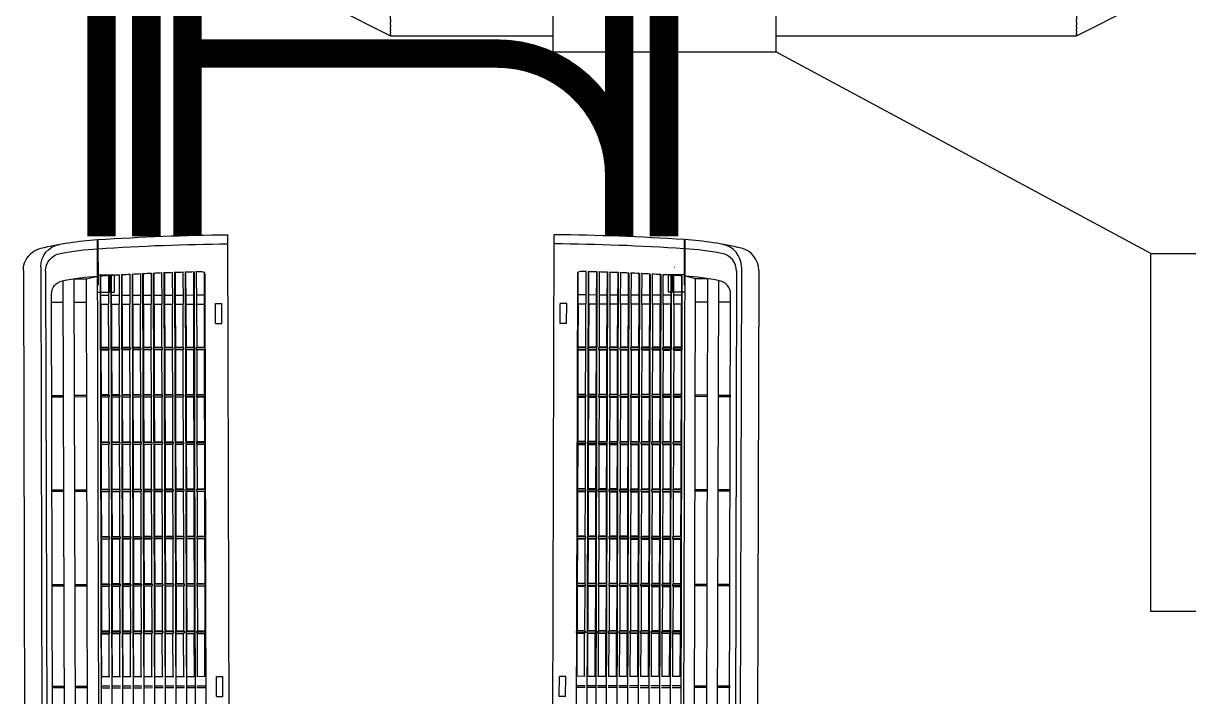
# Model space of a CAD drawing. Header units: metres. Extents: x -101133.8 to -101066.7, y -24899.3 to -24824.7.
# Drawn here: x -101129.397 to -101128.681, y -24834.327 to -24833.913 of the extents above; entities that cross this region are included whole.
import ezdxf

# ---------------------------------------------------------------- set-up
doc = ezdxf.new("R2010")
doc.units = ezdxf.units.M
doc.header["$LTSCALE"] = 0.2
doc.linetypes.add('AXES', pattern=[50.8, 31.75, -6.35, 6.35, -6.35])
for name, color, linetype in [('CMT-CONDENSATS', 6, 'AXES'), ('CMT-CVC-CCF', 6, 'Continuous'), ('CMT-CVC-MATERIEL', 30, 'Continuous'), ('CMT-SPLIT', 3, 'Continuous')]:
    doc.layers.add(name, color=color, linetype=linetype)

# ---------------------------------------------------------------- blocks, each defined once
blk = doc.blocks.new('A$C670270E0')
at = {"linetype": 'Continuous'}
for p, q in [((38.7, 225.2), (1081.3, 225.2)), ((34.7, 206.1), (1085.3, 206.1)), ((39.7, 200.8), (1080.3, 200.8)), ((1054.8, 194.3), (64.9, 194.3)), ((73.7, 194.3), (73.7, 181.3)), ((176.2, 194.8), (176.2, 181.3)), ((177.7, 194.8), (177.7, 181.3)), ((280.2, 194.8), (280.2, 181.3)), ((281.7, 194.8), (281.7, 181.3)), ((384.2, 194.8), (384.2, 181.3)), ((385.7, 194.8), (385.7, 181.3)), ((496.2, 194.8), (496.2, 181.3)), ((497.7, 194.8), (497.7, 181.3)), ((1070, 181.3), (50, 181.3)), ((48, 169.3), (48, 155.8)), ((1072, 169.3), (48, 169.3)), ((73.7, 169.3), (73.7, 155.8)), ((176.2, 169.3), (176.2, 155.8)), ((177.7, 169.3), (177.7, 155.8)), ((280.2, 169.3), (280.2, 155.8)), ((281.7, 169.3), (281.7, 155.8)), ((384.2, 169.3), (384.2, 155.8)), ((385.7, 169.3), (385.7, 155.8)), ((496.2, 169.3), (496.2, 155.8)), ((497.7, 169.3), (497.7, 155.8)), ((48, 155.8), (45.1, 143.8)), ((1072, 155.8), (48, 155.8)), ((5, 143.1), (55, 143.1)), ((5.5, 143.8), (1114.9, 143.8)), ((43.7, 143.8), (43.7, 125.5)), ((62.7, 143.8), (62.7, 125.5)), ((43.7, 130.3), (62.7, 130.3)), ((44.2, 129.1), (1075.8, 129.1)), ((44.2, 128.6), (76.2, 128.6)), ((44.4, 131.6), (76.2, 131.6)), ((44.9, 140.8), (1075.1, 140.8)), ((44.9, 140.3), (76.2, 140.3)), ((66.2, 140.3), (66.2, 131.6)), ((66.2, 128.6), (66.2, 119.9)), ((76.2, 140.8), (76.2, 131.1)), ((76.2, 140.1), (123.5, 140.1)), ((76.2, 131.9), (123.5, 131.9)), ((76.2, 129.1), (76.2, 119.4)), ((76.2, 128.4), (123.5, 128.4)), ((123.5, 140.1), (124, 140.6)), ((123.5, 140.1), (123.5, 131.9)), ((123.5, 131.9), (124, 131.3)), ((123.5, 128.4), (124, 128.9)), ((123.5, 128.4), (123.5, 120.2)), ((124, 140.6), (126, 140.6)), ((124, 140.6), (124, 131.3)), ((124, 131.3), (126, 131.3)), ((124, 128.9), (126, 128.9)), ((124, 128.9), (124, 119.6)), ((126, 140.6), (126, 131.3)), ((126, 140.6), (126.5, 140.1)), ((126, 131.3), (126.5, 131.9)), ((126, 128.9), (126, 119.6)), ((126, 128.9), (126.5, 128.4)), ((126.5, 140.1), (175.5, 140.1)), ((126.5, 131.9), (126.5, 140.1)), ((126.5, 131.9), (175.5, 131.9)), ((126.5, 128.4), (175.5, 128.4)), ((126.5, 120.2), (126.5, 128.4)), ((175.5, 140.1), (176, 140.6)), ((175.5, 140.1), (175.5, 131.9)), ((175.5, 131.9), (176, 131.3)), ((175.5, 128.4), (176, 128.9)), ((175.5, 128.4), (175.5, 120.2)), ((176, 140.6), (178, 140.6)), ((176, 140.6), (176, 131.3)), ((176, 131.3), (178, 131.3)), ((176, 128.9), (178, 128.9)), ((176, 128.9), (176, 119.6)), ((178, 140.6), (178, 131.3)), ((178, 140.6), (178.5, 140.1)), ((178, 131.3), (178.5, 131.9)), ((178, 128.9), (178, 119.6)), ((178, 128.9), (178.5, 128.4)), ((178.5, 140.1), (227.5, 140.1)), ((178.5, 131.9), (178.5, 140.1)), ((178.5, 131.9), (227.5, 131.9)), ((178.5, 128.4), (227.5, 128.4)), ((178.5, 120.2), (178.5, 128.4)), ((227.5, 140.1), (228, 140.6)), ((227.5, 140.1), (227.5, 131.9)), ((227.5, 131.9), (228, 131.3)), ((227.5, 128.4), (228, 128.9)), ((227.5, 128.4), (227.5, 120.2)), ((228, 140.6), (230, 140.6)), ((228, 140.6), (228, 131.3)), ((228, 131.3), (230, 131.3)), ((228, 128.9), (230, 128.9)), ((228, 128.9), (228, 119.6)), ((230, 140.6), (230, 131.3)), ((230, 140.6), (230.5, 140.1)), ((230, 131.3), (230.5, 131.9)), ((230, 128.9), (230, 119.6)), ((230, 128.9), (230.5, 128.4)), ((230.5, 140.1), (279.5, 140.1)), ((230.5, 131.9), (230.5, 140.1)), ((230.5, 131.9), (279.5, 131.9)), ((230.5, 128.4), (279.5, 128.4)), ((230.5, 120.2), (230.5, 128.4)), ((279.5, 140.1), (280, 140.6)), ((279.5, 140.1), (279.5, 131.9)), ((279.5, 131.9), (280, 131.3)), ((279.5, 128.4), (280, 128.9)), ((279.5, 128.4), (279.5, 120.2)), ((280, 140.6), (282, 140.6)), ((280, 140.6), (280, 131.3)), ((280, 131.3), (282, 131.3)), ((280, 128.9), (282, 128.9)), ((280, 128.9), (280, 119.6)), ((282, 140.6), (282, 131.3)), ((282, 140.6), (282.5, 140.1)), ((282, 131.3), (282.5, 131.9)), ((282, 128.9), (282, 119.6)), ((282, 128.9), (282.5, 128.4)), ((282.5, 140.1), (331.5, 140.1)), ((282.5, 131.9), (282.5, 140.1)), ((282.5, 131.9), (331.5, 131.9)), ((282.5, 128.4), (331.5, 128.4)), ((282.5, 120.2), (282.5, 128.4)), ((331.5, 140.1), (332, 140.6)), ((331.5, 140.1), (331.5, 131.9)), ((331.5, 131.9), (332, 131.3)), ((331.5, 128.4), (332, 128.9)), ((331.5, 128.4), (331.5, 120.2)), ((332, 140.6), (334, 140.6)), ((332, 140.6), (332, 131.3)), ((332, 131.3), (334, 131.3)), ((332, 128.9), (334, 128.9)), ((332, 128.9), (332, 119.6)), ((334, 140.6), (334, 131.3)), ((334, 140.6), (334.5, 140.1)), ((334, 131.3), (334.5, 131.9)), ((334, 128.9), (334, 119.6)), ((334, 128.9), (334.5, 128.4)), ((334.5, 140.1), (383.5, 140.1)), ((334.5, 131.9), (334.5, 140.1)), ((334.5, 131.9), (383.5, 131.9)), ((334.5, 128.4), (383.5, 128.4)), ((334.5, 120.2), (334.5, 128.4)), ((383.5, 140.1), (384, 140.6)), ((383.5, 140.1), (383.5, 131.9)), ((383.5, 131.9), (384, 131.3)), ((383.5, 128.4), (384, 128.9)), ((383.5, 128.4), (383.5, 120.2)), ((384, 140.6), (386, 140.6)), ((384, 140.6), (384, 131.3)), ((384, 131.3), (386, 131.3)), ((384, 128.9), (386, 128.9)), ((384, 128.9), (384, 119.6)), ((386, 140.6), (386, 131.3)), ((386, 140.6), (386.5, 140.1)), ((386, 131.3), (386.5, 131.9)), ((386, 128.9), (386, 119.6)), ((386, 128.9), (386.5, 128.4)), ((386.5, 140.1), (435.5, 140.1)), ((386.5, 131.9), (386.5, 140.1)), ((386.5, 131.9), (435.5, 131.9)), ((386.5, 128.4), (435.5, 128.4)), ((386.5, 120.2), (386.5, 128.4)), ((435.5, 140.1), (436, 140.6)), ((435.5, 140.1), (435.5, 131.9)), ((435.5, 131.9), (436, 131.3)), ((435.5, 128.4), (436, 128.9)), ((435.5, 128.4), (435.5, 120.2)), ((438, 140.6), (436, 140.6)), ((436, 140.6), (438, 140.6)), ((436, 140.6), (436, 131.3)), ((438, 131.3), (436, 131.3)), ((436, 131.3), (438, 131.3)), ((438, 128.9), (436, 128.9)), ((436, 128.9), (438, 128.9)), ((436, 128.9), (436, 119.6)), ((438, 140.6), (438, 131.3)), ((438.5, 140.1), (438, 140.6)), ((438.5, 131.9), (438, 131.3)), ((438, 128.9), (438, 119.6)), ((438.5, 128.4), (438, 128.9)), ((438.5, 140.1), (438.5, 131.9)), ((485.7, 140.1), (438.5, 140.1)), ((485.7, 131.9), (438.5, 131.9)), ((438.5, 128.4), (438.5, 120.2)), ((485.7, 128.4), (438.5, 128.4)), ((485.7, 140.8), (485.7, 131.1)), ((485.7, 129.1), (485.7, 119.4)), ((496, 140.8), (496, 131.1)), ((496, 129.1), (496, 119.4)), ((498, 140.8), (498, 131.1)), ((498, 129.1), (498, 119.4)), ((43.5, 116.9), (76.2, 116.9)), ((43.6, 117.4), (1076.4, 117.4)), ((43.7, 125.5), (62.7, 125.5)), ((43.7, 119.9), (76.2, 119.9)), ((66.2, 116.9), (66.2, 108.2)), ((76.2, 120.2), (123.5, 120.2)), ((76.2, 117.4), (76.2, 107.7)), ((76.2, 116.7), (123.5, 116.7)), ((123.5, 120.2), (124, 119.6)), ((123.5, 116.7), (124, 117.2)), ((123.5, 116.7), (123.5, 108.5)), ((124, 119.6), (126, 119.6)), ((124, 117.2), (126, 117.2)), ((124, 117.2), (124, 107.9)), ((126, 119.6), (126.5, 120.2)), ((126, 117.2), (126, 107.9)), ((126, 117.2), (126.5, 116.7)), ((126.5, 120.2), (175.5, 120.2)), ((126.5, 116.7), (175.5, 116.7)), ((126.5, 108.5), (126.5, 116.7)), ((175.5, 120.2), (176, 119.6)), ((175.5, 116.7), (176, 117.2)), ((175.5, 116.7), (175.5, 108.5)), ((176, 119.6), (178, 119.6)), ((176, 117.2), (178, 117.2)), ((176, 117.2), (176, 107.9)), ((178, 119.6), (178.5, 120.2)), ((178, 117.2), (178, 107.9)), ((178, 117.2), (178.5, 116.7)), ((178.5, 120.2), (227.5, 120.2)), ((178.5, 116.7), (227.5, 116.7)), ((178.5, 108.5), (178.5, 116.7)), ((227.5, 120.2), (228, 119.6)), ((227.5, 116.7), (228, 117.2)), ((227.5, 116.7), (227.5, 108.5)), ((228, 119.6), (230, 119.6)), ((228, 117.2), (230, 117.2)), ((228, 117.2), (228, 107.9)), ((230, 119.6), (230.5, 120.2)), ((230, 117.2), (230, 107.9)), ((230, 117.2), (230.5, 116.7)), ((230.5, 120.2), (279.5, 120.2)), ((230.5, 116.7), (279.5, 116.7)), ((230.5, 108.5), (230.5, 116.7)), ((279.5, 120.2), (280, 119.6)), ((279.5, 116.7), (280, 117.2)), ((279.5, 116.7), (279.5, 108.5)), ((280, 119.6), (282, 119.6)), ((280, 117.2), (282, 117.2)), ((280, 117.2), (280, 107.9)), ((282, 119.6), (282.5, 120.2)), ((282, 117.2), (282, 107.9)), ((282, 117.2), (282.5, 116.7)), ((282.5, 120.2), (331.5, 120.2)), ((282.5, 116.7), (331.5, 116.7)), ((282.5, 108.5), (282.5, 116.7)), ((331.5, 120.2), (332, 119.6)), ((331.5, 116.7), (332, 117.2)), ((331.5, 116.7), (331.5, 108.5)), ((332, 119.6), (334, 119.6)), ((332, 117.2), (334, 117.2)), ((332, 117.2), (332, 107.9)), ((334, 119.6), (334.5, 120.2)), ((334, 117.2), (334, 107.9)), ((334, 117.2), (334.5, 116.7)), ((334.5, 120.2), (383.5, 120.2)), ((334.5, 116.7), (383.5, 116.7)), ((334.5, 108.5), (334.5, 116.7)), ((383.5, 120.2), (384, 119.6)), ((383.5, 116.7), (384, 117.2)), ((383.5, 116.7), (383.5, 108.5)), ((384, 119.6), (386, 119.6)), ((384, 117.2), (386, 117.2)), ((384, 117.2), (384, 107.9)), ((386, 119.6), (386.5, 120.2)), ((386, 117.2), (386, 107.9)), ((386, 117.2), (386.5, 116.7)), ((386.5, 120.2), (435.5, 120.2)), ((386.5, 116.7), (435.5, 116.7)), ((386.5, 108.5), (386.5, 116.7)), ((435.5, 120.2), (436, 119.6)), ((435.5, 116.7), (436, 117.2)), ((435.5, 116.7), (435.5, 108.5)), ((438, 119.6), (436, 119.6)), ((436, 119.6), (438, 119.6)), ((438, 117.2), (436, 117.2)), ((436, 117.2), (438, 117.2)), ((436, 117.2), (436, 107.9)), ((438.5, 120.2), (438, 119.6)), ((438, 117.2), (438, 107.9)), ((438.5, 116.7), (438, 117.2)), ((485.7, 120.2), (438.5, 120.2)), ((438.5, 116.7), (438.5, 108.5)), ((485.7, 116.7), (438.5, 116.7)), ((485.7, 117.4), (485.7, 107.7)), ((496, 117.4), (496, 107.7)), ((498, 117.4), (498, 107.7)), ((42.9, 105.2), (76.2, 105.2)), ((43, 105.7), (1077, 105.7)), ((43.1, 108.2), (76.2, 108.2)), ((66.2, 105.2), (66.2, 96.5)), ((76.2, 108.5), (123.5, 108.5)), ((76.2, 105.7), (76.2, 96)), ((76.2, 105), (123.5, 105)), ((123.5, 108.5), (124, 107.9)), ((123.5, 105), (124, 105.5)), ((123.5, 105), (123.5, 96.8)), ((124, 107.9), (126, 107.9)), ((124, 105.5), (126, 105.5)), ((124, 105.5), (124, 96.2)), ((126, 107.9), (126.5, 108.5)), ((126, 105.5), (126, 96.2)), ((126, 105.5), (126.5, 105)), ((126.5, 108.5), (175.5, 108.5)), ((126.5, 105), (175.5, 105)), ((126.5, 96.8), (126.5, 105)), ((175.5, 108.5), (176, 107.9)), ((175.5, 105), (176, 105.5)), ((175.5, 105), (175.5, 96.8)), ((176, 107.9), (178, 107.9)), ((176, 105.5), (178, 105.5)), ((176, 105.5), (176, 96.2)), ((178, 107.9), (178.5, 108.5)), ((178, 105.5), (178, 96.2)), ((178, 105.5), (178.5, 105)), ((178.5, 108.5), (227.5, 108.5)), ((178.5, 105), (227.5, 105)), ((178.5, 96.8), (178.5, 105)), ((227.5, 108.5), (228, 107.9)), ((227.5, 105), (228, 105.5)), ((227.5, 105), (227.5, 96.8)), ((228, 107.9), (230, 107.9)), ((228, 105.5), (230, 105.5)), ((228, 105.5), (228, 96.2)), ((230, 107.9), (230.5, 108.5)), ((230, 105.5), (230, 96.2)), ((230, 105.5), (230.5, 105)), ((230.5, 108.5), (279.5, 108.5)), ((230.5, 105), (279.5, 105)), ((230.5, 96.8), (230.5, 105)), ((279.5, 108.5), (280, 107.9)), ((279.5, 105), (280, 105.5)), ((279.5, 105), (279.5, 96.8)), ((280, 107.9), (282, 107.9)), ((280, 105.5), (282, 105.5)), ((280, 105.5), (280, 96.2)), ((282, 107.9), (282.5, 108.5)), ((282, 105.5), (282, 96.2)), ((282, 105.5), (282.5, 105)), ((282.5, 108.5), (331.5, 108.5)), ((282.5, 105), (331.5, 105)), ((282.5, 96.8), (282.5, 105)), ((331.5, 108.5), (332, 107.9)), ((331.5, 105), (332, 105.5)), ((331.5, 105), (331.5, 96.8)), ((332, 107.9), (334, 107.9)), ((332, 105.5), (334, 105.5)), ((332, 105.5), (332, 96.2)), ((334, 107.9), (334.5, 108.5)), ((334, 105.5), (334, 96.2)), ((334, 105.5), (334.5, 105)), ((334.5, 108.5), (383.5, 108.5)), ((334.5, 105), (383.5, 105)), ((334.5, 96.8), (334.5, 105)), ((383.5, 108.5), (384, 107.9)), ((383.5, 105), (384, 105.5)), ((383.5, 105), (383.5, 96.8)), ((384, 107.9), (386, 107.9)), ((384, 105.5), (386, 105.5)), ((384, 105.5), (384, 96.2)), ((386, 107.9), (386.5, 108.5)), ((386, 105.5), (386, 96.2)), ((386, 105.5), (386.5, 105)), ((386.5, 108.5), (435.5, 108.5)), ((386.5, 105), (435.5, 105)), ((386.5, 96.8), (386.5, 105)), ((435.5, 108.5), (436, 107.9)), ((435.5, 105), (436, 105.5)), ((435.5, 105), (435.5, 96.8)), ((438, 107.9), (436, 107.9)), ((436, 107.9), (438, 107.9)), ((438, 105.5), (436, 105.5)), ((436, 105.5), (438, 105.5)), ((436, 105.5), (436, 96.2)), ((438.5, 108.5), (438, 107.9)), ((438, 105.5), (438, 96.2)), ((438.5, 105), (438, 105.5)), ((485.7, 108.5), (438.5, 108.5)), ((438.5, 105), (438.5, 96.8)), ((485.7, 105), (438.5, 105)), ((485.7, 105.7), (485.7, 96)), ((496, 105.7), (496, 96)), ((498, 105.7), (498, 96)), ((42.4, 94), (1077.6, 94)), ((42.4, 93.5), (76.2, 93.5)), ((42.5, 96.5), (76.2, 96.5)), ((66.2, 93.5), (66.2, 84.8)), ((76.2, 96.8), (123.5, 96.8)), ((76.2, 94), (76.2, 84.3)), ((76.2, 93.3), (123.5, 93.3)), ((123.5, 96.8), (124, 96.2)), ((123.5, 93.3), (124, 93.8)), ((123.5, 93.3), (123.5, 85.1)), ((124, 96.2), (126, 96.2)), ((124, 93.8), (126, 93.8)), ((124, 93.8), (124, 84.5)), ((126, 96.2), (126.5, 96.8)), ((126, 93.8), (126, 84.5)), ((126, 93.8), (126.5, 93.3)), ((126.5, 96.8), (175.5, 96.8)), ((126.5, 93.3), (175.5, 93.3)), ((126.5, 85.1), (126.5, 93.3)), ((175.5, 96.8), (176, 96.2)), ((175.5, 93.3), (176, 93.8)), ((175.5, 93.3), (175.5, 85.1)), ((176, 96.2), (178, 96.2)), ((176, 93.8), (178, 93.8)), ((176, 93.8), (176, 84.5)), ((178, 96.2), (178.5, 96.8)), ((178, 93.8), (178, 84.5)), ((178, 93.8), (178.5, 93.3)), ((178.5, 96.8), (227.5, 96.8)), ((178.5, 93.3), (227.5, 93.3)), ((178.5, 85.1), (178.5, 93.3)), ((227.5, 96.8), (228, 96.2)), ((227.5, 93.3), (228, 93.8)), ((227.5, 93.3), (227.5, 85.1)), ((228, 96.2), (230, 96.2)), ((228, 93.8), (230, 93.8)), ((228, 93.8), (228, 84.5)), ((230, 96.2), (230.5, 96.8)), ((230, 93.8), (230, 84.5)), ((230, 93.8), (230.5, 93.3)), ((230.5, 96.8), (279.5, 96.8)), ((230.5, 93.3), (279.5, 93.3)), ((230.5, 85.1), (230.5, 93.3)), ((279.5, 96.8), (280, 96.2)), ((279.5, 93.3), (280, 93.8)), ((279.5, 93.3), (279.5, 85.1)), ((280, 96.2), (282, 96.2)), ((280, 93.8), (282, 93.8)), ((280, 93.8), (280, 84.5)), ((282, 96.2), (282.5, 96.8)), ((282, 93.8), (282, 84.5)), ((282, 93.8), (282.5, 93.3)), ((282.5, 96.8), (331.5, 96.8)), ((282.5, 93.3), (331.5, 93.3)), ((282.5, 85.1), (282.5, 93.3)), ((331.5, 96.8), (332, 96.2)), ((331.5, 93.3), (332, 93.8)), ((331.5, 93.3), (331.5, 85.1)), ((332, 96.2), (334, 96.2)), ((332, 93.8), (334, 93.8)), ((332, 93.8), (332, 84.5)), ((334, 96.2), (334.5, 96.8)), ((334, 93.8), (334, 84.5)), ((334, 93.8), (334.5, 93.3)), ((334.5, 96.8), (383.5, 96.8)), ((334.5, 93.3), (383.5, 93.3)), ((334.5, 85.1), (334.5, 93.3)), ((383.5, 96.8), (384, 96.2)), ((383.5, 93.3), (384, 93.8)), ((383.5, 93.3), (383.5, 85.1)), ((384, 96.2), (386, 96.2)), ((384, 93.8), (386, 93.8)), ((384, 93.8), (384, 84.5)), ((386, 96.2), (386.5, 96.8)), ((386, 93.8), (386, 84.5)), ((386, 93.8), (386.5, 93.3)), ((386.5, 96.8), (435.5, 96.8)), ((386.5, 93.3), (435.5, 93.3)), ((386.5, 85.1), (386.5, 93.3)), ((435.5, 96.8), (436, 96.2)), ((435.5, 93.3), (436, 93.8)), ((435.5, 93.3), (435.5, 85.1)), ((438, 96.2), (436, 96.2)), ((436, 96.2), (438, 96.2)), ((438, 93.8), (436, 93.8)), ((436, 93.8), (438, 93.8)), ((436, 93.8), (436, 84.5)), ((438.5, 96.8), (438, 96.2)), ((438, 93.8), (438, 84.5)), ((438.5, 93.3), (438, 93.8)), ((485.7, 96.8), (438.5, 96.8)), ((438.5, 93.3), (438.5, 85.1)), ((485.7, 93.3), (438.5, 93.3)), ((485.7, 94), (485.7, 84.3)), ((496, 94), (496, 84.3)), ((498, 94), (498, 84.3)), ((41.9, 82.3), (1078.1, 82.3)), ((41.9, 81.8), (76.2, 81.8)), ((42, 84.8), (76.2, 84.8)), ((66.2, 81.8), (66.2, 73.1)), ((76.2, 85.1), (123.5, 85.1)), ((76.2, 82.3), (76.2, 72.6)), ((76.2, 81.6), (123.5, 81.6)), ((123.5, 85.1), (124, 84.5)), ((123.5, 81.6), (124, 82.1)), ((123.5, 81.6), (123.5, 73.4)), ((124, 84.5), (126, 84.5)), ((124, 82.1), (126, 82.1)), ((124, 82.1), (124, 72.8)), ((126, 84.5), (126.5, 85.1)), ((126, 82.1), (126, 72.8)), ((126, 82.1), (126.5, 81.6)), ((126.5, 85.1), (175.5, 85.1)), ((126.5, 81.6), (175.5, 81.6)), ((126.5, 73.4), (126.5, 81.6)), ((175.5, 85.1), (176, 84.5)), ((175.5, 81.6), (176, 82.1)), ((175.5, 81.6), (175.5, 73.4)), ((176, 84.5), (178, 84.5)), ((176, 82.1), (178, 82.1)), ((176, 82.1), (176, 72.8)), ((178, 84.5), (178.5, 85.1)), ((178, 82.1), (178, 72.8)), ((178, 82.1), (178.5, 81.6)), ((178.5, 85.1), (227.5, 85.1)), ((178.5, 81.6), (227.5, 81.6)), ((178.5, 73.4), (178.5, 81.6)), ((227.5, 85.1), (228, 84.5)), ((227.5, 81.6), (228, 82.1)), ((227.5, 81.6), (227.5, 73.4)), ((228, 84.5), (230, 84.5)), ((228, 82.1), (230, 82.1)), ((228, 82.1), (228, 72.8)), ((230, 84.5), (230.5, 85.1)), ((230, 82.1), (230, 72.8)), ((230, 82.1), (230.5, 81.6)), ((230.5, 85.1), (279.5, 85.1)), ((230.5, 81.6), (279.5, 81.6)), ((230.5, 73.4), (230.5, 81.6)), ((279.5, 85.1), (280, 84.5)), ((279.5, 81.6), (280, 82.1)), ((279.5, 81.6), (279.5, 73.4)), ((280, 84.5), (282, 84.5)), ((280, 82.1), (282, 82.1)), ((280, 82.1), (280, 72.8)), ((282, 84.5), (282.5, 85.1)), ((282, 82.1), (282, 72.8)), ((282, 82.1), (282.5, 81.6)), ((282.5, 85.1), (331.5, 85.1)), ((282.5, 81.6), (331.5, 81.6)), ((282.5, 73.4), (282.5, 81.6)), ((331.5, 85.1), (332, 84.5)), ((331.5, 81.6), (332, 82.1)), ((331.5, 81.6), (331.5, 73.4)), ((332, 84.5), (334, 84.5)), ((332, 82.1), (334, 82.1)), ((332, 82.1), (332, 72.8)), ((334, 84.5), (334.5, 85.1)), ((334, 82.1), (334, 72.8)), ((334, 82.1), (334.5, 81.6)), ((334.5, 85.1), (383.5, 85.1)), ((334.5, 81.6), (383.5, 81.6)), ((334.5, 73.4), (334.5, 81.6)), ((383.5, 85.1), (384, 84.5)), ((383.5, 81.6), (384, 82.1)), ((383.5, 81.6), (383.5, 73.4)), ((384, 84.5), (386, 84.5)), ((384, 82.1), (386, 82.1)), ((384, 82.1), (384, 72.8)), ((386, 84.5), (386.5, 85.1)), ((386, 82.1), (386, 72.8)), ((386, 82.1), (386.5, 81.6)), ((386.5, 85.1), (435.5, 85.1)), ((386.5, 81.6), (435.5, 81.6)), ((386.5, 73.4), (386.5, 81.6)), ((435.5, 85.1), (436, 84.5)), ((435.5, 81.6), (436, 82.1)), ((435.5, 81.6), (435.5, 73.4)), ((438, 84.5), (436, 84.5)), ((436, 84.5), (438, 84.5)), ((438, 82.1), (436, 82.1)), ((436, 82.1), (438, 82.1)), ((436, 82.1), (436, 72.8)), ((438.5, 85.1), (438, 84.5)), ((438, 82.1), (438, 72.8)), ((438.5, 81.6), (438, 82.1)), ((485.7, 85.1), (438.5, 85.1)), ((438.5, 81.6), (438.5, 73.4)), ((485.7, 81.6), (438.5, 81.6)), ((485.7, 82.3), (485.7, 72.6)), ((496, 82.3), (496, 72.6)), ((498, 82.3), (498, 72.6)), ((41.5, 70.6), (1078.5, 70.6)), ((41.5, 70.1), (76.2, 70.1)), ((41.6, 73.1), (76.2, 73.1)), ((66.2, 70.1), (66.2, 61.4)), ((76.2, 73.4), (123.5, 73.4)), ((76.2, 70.6), (76.2, 60.9)), ((76.2, 69.9), (123.5, 69.9)), ((123.5, 73.4), (124, 72.8)), ((123.5, 69.9), (124, 70.4)), ((123.5, 69.9), (123.5, 61.7)), ((124, 72.8), (126, 72.8)), ((124, 70.4), (126, 70.4)), ((124, 70.4), (124, 61.1)), ((126, 72.8), (126.5, 73.4)), ((126, 70.4), (126, 61.1)), ((126, 70.4), (126.5, 69.9)), ((126.5, 73.4), (175.5, 73.4)), ((126.5, 69.9), (175.5, 69.9)), ((126.5, 61.7), (126.5, 69.9)), ((175.5, 73.4), (176, 72.8)), ((175.5, 69.9), (176, 70.4)), ((175.5, 69.9), (175.5, 61.7)), ((176, 72.8), (178, 72.8)), ((176, 70.4), (178, 70.4)), ((176, 70.4), (176, 61.1)), ((178, 72.8), (178.5, 73.4)), ((178, 70.4), (178, 61.1)), ((178, 70.4), (178.5, 69.9)), ((178.5, 73.4), (227.5, 73.4)), ((178.5, 69.9), (227.5, 69.9)), ((178.5, 61.7), (178.5, 69.9)), ((227.5, 73.4), (228, 72.8)), ((227.5, 69.9), (228, 70.4)), ((227.5, 69.9), (227.5, 61.7)), ((228, 72.8), (230, 72.8)), ((228, 70.4), (230, 70.4)), ((228, 70.4), (228, 61.1)), ((230, 72.8), (230.5, 73.4)), ((230, 70.4), (230, 61.1)), ((230, 70.4), (230.5, 69.9)), ((230.5, 73.4), (279.5, 73.4)), ((230.5, 69.9), (279.5, 69.9)), ((230.5, 61.7), (230.5, 69.9)), ((279.5, 73.4), (280, 72.8)), ((279.5, 69.9), (280, 70.4)), ((279.5, 69.9), (279.5, 61.7)), ((280, 72.8), (282, 72.8)), ((280, 70.4), (282, 70.4)), ((280, 70.4), (280, 61.1)), ((282, 72.8), (282.5, 73.4)), ((282, 70.4), (282, 61.1)), ((282, 70.4), (282.5, 69.9)), ((282.5, 73.4), (331.5, 73.4)), ((282.5, 69.9), (331.5, 69.9)), ((282.5, 61.7), (282.5, 69.9)), ((331.5, 73.4), (332, 72.8)), ((331.5, 69.9), (332, 70.4)), ((331.5, 69.9), (331.5, 61.7)), ((332, 72.8), (334, 72.8)), ((332, 70.4), (334, 70.4)), ((332, 70.4), (332, 61.1)), ((334, 72.8), (334.5, 73.4)), ((334, 70.4), (334, 61.1)), ((334, 70.4), (334.5, 69.9)), ((334.5, 73.4), (383.5, 73.4)), ((334.5, 69.9), (383.5, 69.9)), ((334.5, 61.7), (334.5, 69.9)), ((383.5, 73.4), (384, 72.8)), ((383.5, 69.9), (384, 70.4)), ((383.5, 69.9), (383.5, 61.7)), ((384, 72.8), (386, 72.8)), ((384, 70.4), (386, 70.4)), ((384, 70.4), (384, 61.1)), ((386, 72.8), (386.5, 73.4)), ((386, 70.4), (386, 61.1)), ((386, 70.4), (386.5, 69.9)), ((386.5, 73.4), (435.5, 73.4)), ((386.5, 69.9), (435.5, 69.9)), ((386.5, 61.7), (386.5, 69.9)), ((435.5, 73.4), (436, 72.8)), ((435.5, 69.9), (436, 70.4)), ((435.5, 69.9), (435.5, 61.7)), ((438, 72.8), (436, 72.8)), ((436, 72.8), (438, 72.8)), ((438, 70.4), (436, 70.4)), ((436, 70.4), (438, 70.4)), ((436, 70.4), (436, 61.1)), ((438.5, 73.4), (438, 72.8)), ((438, 70.4), (438, 61.1)), ((438.5, 69.9), (438, 70.4)), ((485.7, 73.4), (438.5, 73.4)), ((438.5, 69.9), (438.5, 61.7)), ((485.7, 69.9), (438.5, 69.9)), ((485.7, 70.6), (485.7, 60.9)), ((496, 70.6), (496, 60.9)), ((498, 70.6), (498, 60.9)), ((41.1, 58.9), (1078.9, 58.9)), ((41.1, 58.4), (76.2, 58.4)), ((41.2, 61.4), (76.2, 61.4)), ((66.2, 58.4), (66.2, 49.7)), ((76.2, 61.7), (123.5, 61.7)), ((76.2, 58.9), (76.2, 49.2)), ((76.2, 58.2), (123.5, 58.2)), ((123.5, 61.7), (124, 61.1)), ((123.5, 58.2), (124, 58.7)), ((123.5, 58.2), (123.5, 50)), ((124, 61.1), (126, 61.1)), ((124, 58.7), (126, 58.7)), ((124, 58.7), (124, 49.4)), ((126, 61.1), (126.5, 61.7)), ((126, 58.7), (126, 49.4)), ((126, 58.7), (126.5, 58.2)), ((126.5, 61.7), (175.5, 61.7)), ((126.5, 58.2), (175.5, 58.2)), ((126.5, 50), (126.5, 58.2)), ((175.5, 61.7), (176, 61.1)), ((175.5, 58.2), (176, 58.7)), ((175.5, 58.2), (175.5, 50)), ((176, 61.1), (178, 61.1)), ((176, 58.7), (178, 58.7)), ((176, 58.7), (176, 49.4)), ((178, 61.1), (178.5, 61.7)), ((178, 58.7), (178, 49.4)), ((178, 58.7), (178.5, 58.2)), ((178.5, 61.7), (227.5, 61.7)), ((178.5, 58.2), (227.5, 58.2)), ((178.5, 50), (178.5, 58.2)), ((227.5, 61.7), (228, 61.1)), ((227.5, 58.2), (228, 58.7)), ((227.5, 58.2), (227.5, 50)), ((228, 61.1), (230, 61.1)), ((228, 58.7), (230, 58.7)), ((228, 58.7), (228, 49.4)), ((230, 61.1), (230.5, 61.7)), ((230, 58.7), (230, 49.4)), ((230, 58.7), (230.5, 58.2)), ((230.5, 61.7), (279.5, 61.7)), ((230.5, 58.2), (279.5, 58.2)), ((230.5, 50), (230.5, 58.2)), ((279.5, 61.7), (280, 61.1)), ((279.5, 58.2), (280, 58.7)), ((279.5, 58.2), (279.5, 50)), ((280, 61.1), (282, 61.1)), ((280, 58.7), (282, 58.7)), ((280, 58.7), (280, 49.4)), ((282, 61.1), (282.5, 61.7)), ((282, 58.7), (282, 49.4)), ((282, 58.7), (282.5, 58.2)), ((282.5, 61.7), (331.5, 61.7)), ((282.5, 58.2), (331.5, 58.2)), ((282.5, 50), (282.5, 58.2)), ((331.5, 61.7), (332, 61.1)), ((331.5, 58.2), (332, 58.7)), ((331.5, 58.2), (331.5, 50)), ((332, 61.1), (334, 61.1)), ((332, 58.7), (334, 58.7)), ((332, 58.7), (332, 49.4)), ((334, 61.1), (334.5, 61.7)), ((334, 58.7), (334, 49.4)), ((334, 58.7), (334.5, 58.2)), ((334.5, 61.7), (383.5, 61.7)), ((334.5, 58.2), (383.5, 58.2)), ((334.5, 50), (334.5, 58.2)), ((383.5, 61.7), (384, 61.1)), ((383.5, 58.2), (384, 58.7)), ((383.5, 58.2), (383.5, 50)), ((384, 61.1), (386, 61.1)), ((384, 58.7), (386, 58.7)), ((384, 58.7), (384, 49.4)), ((386, 61.1), (386.5, 61.7)), ((386, 58.7), (386, 49.4)), ((386, 58.7), (386.5, 58.2)), ((386.5, 61.7), (435.5, 61.7)), ((386.5, 58.2), (435.5, 58.2)), ((386.5, 50), (386.5, 58.2)), ((435.5, 61.7), (436, 61.1)), ((435.5, 58.2), (436, 58.7)), ((435.5, 58.2), (435.5, 50)), ((438, 61.1), (436, 61.1)), ((436, 61.1), (438, 61.1)), ((438, 58.7), (436, 58.7)), ((436, 58.7), (438, 58.7)), ((436, 58.7), (436, 49.4)), ((438.5, 61.7), (438, 61.1)), ((438, 58.7), (438, 49.4)), ((438.5, 58.2), (438, 58.7)), ((485.7, 61.7), (438.5, 61.7)), ((438.5, 58.2), (438.5, 50)), ((485.7, 58.2), (438.5, 58.2)), ((485.7, 58.9), (485.7, 49.2)), ((496, 58.9), (496, 49.2)), ((498, 58.9), (498, 49.2)), ((40.8, 47.2), (1079.2, 47.2)), ((40.8, 46.7), (76.2, 46.7)), ((40.9, 49.7), (76.2, 49.7)), ((66.2, 46.7), (66.2, 38)), ((76.2, 50), (123.5, 50)), ((76.2, 47.2), (76.2, 37.5)), ((76.2, 46.5), (123.5, 46.5)), ((123.5, 50), (124, 49.4)), ((123.5, 46.5), (124, 47)), ((123.5, 46.5), (123.5, 38.3)), ((124, 49.4), (126, 49.4)), ((124, 47), (126, 47)), ((124, 47), (124, 37.7)), ((126, 49.4), (126.5, 50)), ((126, 47), (126, 37.7)), ((126, 47), (126.5, 46.5)), ((126.5, 50), (175.5, 50)), ((126.5, 46.5), (175.5, 46.5)), ((126.5, 38.3), (126.5, 46.5)), ((175.5, 50), (176, 49.4)), ((175.5, 46.5), (176, 47)), ((175.5, 46.5), (175.5, 38.3)), ((176, 49.4), (178, 49.4)), ((176, 47), (178, 47)), ((176, 47), (176, 37.7)), ((178, 49.4), (178.5, 50)), ((178, 47), (178, 37.7)), ((178, 47), (178.5, 46.5)), ((178.5, 50), (227.5, 50)), ((178.5, 46.5), (227.5, 46.5)), ((178.5, 38.3), (178.5, 46.5)), ((227.5, 50), (228, 49.4)), ((227.5, 46.5), (228, 47)), ((227.5, 46.5), (227.5, 38.3)), ((228, 49.4), (230, 49.4)), ((228, 47), (230, 47)), ((228, 47), (228, 37.7)), ((230, 49.4), (230.5, 50)), ((230, 47), (230, 37.7)), ((230, 47), (230.5, 46.5)), ((230.5, 50), (279.5, 50)), ((230.5, 46.5), (279.5, 46.5)), ((230.5, 38.3), (230.5, 46.5)), ((279.5, 50), (280, 49.4)), ((279.5, 46.5), (280, 47)), ((279.5, 46.5), (279.5, 38.3)), ((280, 49.4), (282, 49.4)), ((280, 47), (282, 47)), ((280, 47), (280, 37.7)), ((282, 49.4), (282.5, 50)), ((282, 47), (282, 37.7)), ((282, 47), (282.5, 46.5)), ((282.5, 50), (331.5, 50)), ((282.5, 46.5), (331.5, 46.5)), ((282.5, 38.3), (282.5, 46.5)), ((331.5, 50), (332, 49.4)), ((331.5, 46.5), (332, 47)), ((331.5, 46.5), (331.5, 38.3)), ((332, 49.4), (334, 49.4)), ((332, 47), (334, 47)), ((332, 47), (332, 37.7)), ((334, 49.4), (334.5, 50)), ((334, 47), (334, 37.7)), ((334, 47), (334.5, 46.5)), ((334.5, 50), (383.5, 50)), ((334.5, 46.5), (383.5, 46.5)), ((334.5, 38.3), (334.5, 46.5)), ((383.5, 50), (384, 49.4)), ((383.5, 46.5), (384, 47)), ((383.5, 46.5), (383.5, 38.3)), ((384, 49.4), (386, 49.4)), ((384, 47), (386, 47)), ((384, 47), (384, 37.7)), ((386, 49.4), (386.5, 50)), ((386, 47), (386, 37.7)), ((386, 47), (386.5, 46.5)), ((386.5, 50), (435.5, 50)), ((386.5, 46.5), (435.5, 46.5)), ((386.5, 38.3), (386.5, 46.5)), ((435.5, 50), (436, 49.4)), ((435.5, 46.5), (436, 47)), ((435.5, 46.5), (435.5, 38.3)), ((438, 49.4), (436, 49.4)), ((436, 49.4), (438, 49.4)), ((438, 47), (436, 47)), ((436, 47), (438, 47)), ((436, 47), (436, 37.7)), ((438.5, 50), (438, 49.4)), ((438, 47), (438, 37.7)), ((438.5, 46.5), (438, 47)), ((485.7, 50), (438.5, 50)), ((438.5, 46.5), (438.5, 38.3)), ((485.7, 46.5), (438.5, 46.5)), ((485.7, 47.2), (485.7, 37.5)), ((496, 47.2), (496, 37.5)), ((498, 47.2), (498, 37.5)), ((40.5, 35), (76.2, 35)), ((40.6, 38), (76.2, 38)), ((40.6, 37.5), (1079.4, 37.5)), ((41.7, 26.3), (76.2, 26.3)), ((43.4, 25.8), (1076.6, 25.8)), ((66.2, 35), (66.2, 26.3)), ((76.2, 38.3), (123.5, 38.3)), ((76.2, 35.5), (76.2, 25.8)), ((76.2, 34.8), (123.5, 34.8)), ((76.2, 26.6), (123.5, 26.6)), ((123.5, 38.3), (124, 37.7)), ((123.5, 34.8), (124, 35.3)), ((123.5, 34.8), (123.5, 26.6)), ((123.5, 26.6), (124, 26)), ((124, 37.7), (126, 37.7)), ((124, 35.3), (126, 35.3)), ((124, 35.3), (124, 26)), ((124, 26), (126, 26)), ((126, 37.7), (126.5, 38.3)), ((126, 35.3), (126, 26)), ((126, 35.3), (126.5, 34.8)), ((126, 26), (126.5, 26.6)), ((126.5, 38.3), (175.5, 38.3)), ((126.5, 34.8), (175.5, 34.8)), ((126.5, 26.6), (126.5, 34.8)), ((126.5, 26.6), (175.5, 26.6)), ((175.5, 38.3), (176, 37.7)), ((175.5, 34.8), (176, 35.3)), ((175.5, 34.8), (175.5, 26.6)), ((175.5, 26.6), (176, 26)), ((176, 37.7), (178, 37.7)), ((176, 35.3), (178, 35.3)), ((176, 35.3), (176, 26)), ((176, 26), (178, 26)), ((178, 37.7), (178.5, 38.3)), ((178, 35.3), (178, 26)), ((178, 35.3), (178.5, 34.8)), ((178, 26), (178.5, 26.6)), ((178.5, 38.3), (227.5, 38.3)), ((178.5, 34.8), (227.5, 34.8)), ((178.5, 26.6), (178.5, 34.8)), ((178.5, 26.6), (227.5, 26.6)), ((227.5, 38.3), (228, 37.7)), ((227.5, 34.8), (228, 35.3)), ((227.5, 34.8), (227.5, 26.6)), ((227.5, 26.6), (228, 26)), ((228, 37.7), (230, 37.7)), ((228, 35.3), (230, 35.3)), ((228, 35.3), (228, 26)), ((228, 26), (230, 26)), ((230, 37.7), (230.5, 38.3)), ((230, 35.3), (230, 26)), ((230, 35.3), (230.5, 34.8)), ((230, 26), (230.5, 26.6)), ((230.5, 38.3), (279.5, 38.3)), ((230.5, 34.8), (279.5, 34.8)), ((230.5, 26.6), (230.5, 34.8)), ((230.5, 26.6), (279.5, 26.6)), ((279.5, 38.3), (280, 37.7)), ((279.5, 34.8), (280, 35.3)), ((279.5, 34.8), (279.5, 26.6)), ((279.5, 26.6), (280, 26)), ((280, 37.7), (282, 37.7)), ((280, 35.3), (282, 35.3)), ((280, 35.3), (280, 26)), ((280, 26), (282, 26)), ((282, 37.7), (282.5, 38.3)), ((282, 35.3), (282, 26)), ((282, 35.3), (282.5, 34.8)), ((282, 26), (282.5, 26.6)), ((282.5, 38.3), (331.5, 38.3)), ((282.5, 34.8), (331.5, 34.8)), ((282.5, 26.6), (282.5, 34.8)), ((282.5, 26.6), (331.5, 26.6)), ((331.5, 38.3), (332, 37.7)), ((331.5, 34.8), (332, 35.3)), ((331.5, 34.8), (331.5, 26.6)), ((331.5, 26.6), (332, 26)), ((332, 37.7), (334, 37.7)), ((332, 35.3), (334, 35.3)), ((332, 35.3), (332, 26)), ((332, 26), (334, 26)), ((334, 37.7), (334.5, 38.3)), ((334, 35.3), (334, 26)), ((334, 35.3), (334.5, 34.8)), ((334, 26), (334.5, 26.6)), ((334.5, 38.3), (383.5, 38.3)), ((334.5, 34.8), (383.5, 34.8)), ((334.5, 26.6), (334.5, 34.8)), ((334.5, 26.6), (383.5, 26.6)), ((383.5, 38.3), (384, 37.7)), ((383.5, 34.8), (384, 35.3)), ((383.5, 34.8), (383.5, 26.6)), ((383.5, 26.6), (384, 26)), ((384, 37.7), (386, 37.7)), ((384, 35.3), (386, 35.3)), ((384, 35.3), (384, 26)), ((384, 26), (386, 26)), ((386, 37.7), (386.5, 38.3)), ((386, 35.3), (386, 26)), ((386, 35.3), (386.5, 34.8)), ((386, 26), (386.5, 26.6)), ((386.5, 38.3), (435.5, 38.3)), ((386.5, 34.8), (435.5, 34.8)), ((386.5, 26.6), (386.5, 34.8)), ((386.5, 26.6), (435.5, 26.6)), ((435.5, 38.3), (436, 37.7)), ((435.5, 34.8), (436, 35.3)), ((435.5, 34.8), (435.5, 26.6)), ((435.5, 26.6), (436, 26)), ((438, 37.7), (436, 37.7)), ((436, 37.7), (438, 37.7)), ((438, 35.3), (436, 35.3)), ((436, 35.3), (438, 35.3)), ((436, 35.3), (436, 26)), ((438, 26), (436, 26)), ((436, 26), (438, 26)), ((438.5, 38.3), (438, 37.7)), ((438, 35.3), (438, 26)), ((438.5, 34.8), (438, 35.3)), ((438.5, 26.6), (438, 26)), ((485.7, 38.3), (438.5, 38.3)), ((438.5, 34.8), (438.5, 26.6)), ((485.7, 34.8), (438.5, 34.8)), ((485.7, 26.6), (438.5, 26.6)), ((485.7, 35.5), (485.7, 25.8)), ((496, 35.5), (496, 25.8)), ((498, 35.5), (498, 25.8)), ((75.5, 14.1), (75.5, 7.1)), ((97.5, 14.1), (75.5, 14.1)), ((97.5, 14.1), (97.5, 7.1)), ((486, 14.1), (486, 7.1)), ((508, 14.1), (486, 14.1)), ((508, 14.1), (508, 7.1)), ((1120, 0.1), (0, 0.1)), ((97.5, 7.1), (75.5, 7.1)), ((508, 7.1), (486, 7.1))]:
    blk.add_line(p, q, dxfattribs=at)
for centre, radius, start, end in [((38.7, 200.2), 25, 90, 166.5304), ((370, 120.8), 365.7, 166.5304, 176.4028), ((34.7, 181.1), 25, 90, 169.8087), ((39.7, 180.8), 20, 90, 169.712), ((64.9, 179.3), 15, 90, 169.1582), ((370, 120.8), 355.7, 169.712, 176.3015), ((370, 120.8), 325.7, 169.1582, 175.9603), ((2599.9, -19.1), 2600, 176.4212, 179.5785), ((2599.9, -19.1), 2590, 176.411, 179.5785), ((35.8, 132.3), 0.0896, 90, 180), ((2599.9, -19.1), 2560, 176.6817, 176.8992), ((2599.9, -19.1), 2560, 176.4194, 176.6369), ((2599.9, -19.1), 2560, 176.944, 177.1614), ((2599.9, -19.1), 2560, 177.2062, 177.4235), ((2599.9, -19.1), 2560, 177.4683, 177.6856), ((2599.9, -19.1), 2560, 177.7304, 177.9477), ((2599.9, -19.1), 2560, 177.9925, 178.2097), ((2599.9, -19.1), 2560, 178.2545, 178.4717), ((2599.9, -19.1), 2560, 178.5164, 178.7336), ((2599.9, -19.1), 2560, 178.7784, 178.9271), ((43.4, 28.8), 3, 178.9271, 270)]:
    blk.add_arc(centre, radius, start, end, dxfattribs=at)
blk = doc.blocks.new('zw$D9B')
for p, q in [((-155, 90), (-292, 90)), ((-292, -80.07), (-292, 90)), ((-155, 90), (-155, -90)), ((-477, 80), (-512, 62.5)), ((-292, 80), (-477, 80)), ((-477, 79.64), (-477, 80)), ((-477, 79.61), (-477, 79.39)), ((-477, 78.62), (-477, 79.39)), ((-55, 80), (-155, 80)), ((-55, 80), (-55, 79.64)), ((-20, 62.5), (-55, 80)), ((-55, 79.39), (-55, 79.61)), ((-55, 79.39), (-55, 78.62)), ((-477, 78.62), (-477, 78.03)), ((-477, 76.89), (-477, 78.03)), ((-477, 76.89), (-477, 75.99)), ((-477, 74.49), (-477, 75.99)), ((-477, 74.49), (-477, 73.3)), ((-477, 71.42), (-477, 73.3)), ((-55, 78.03), (-55, 78.62)), ((-55, 78.03), (-55, 76.89)), ((-55, 75.99), (-55, 76.89)), ((-55, 75.99), (-55, 74.49)), ((-55, 73.3), (-55, 74.49)), ((-55, 73.3), (-55, 71.42)), ((-477, 71.42), (-477, 69.98)), ((-477, 67.66), (-477, 69.99)), ((-477, 67.66), (-477, 66)), ((-477, 63.11), (-477, 65.99)), ((-55, 69.98), (-55, 71.42)), ((-55, 69.99), (-55, 67.66)), ((-55, 66), (-55, 67.66)), ((-55, 65.99), (-55, 63.11)), ((-512, 62.5), (-532, 62.5)), ((-532, -62.5), (-532, 62.5)), ((-512, 62.5), (-512, 62.15)), ((-512, 61.95), (-512, 62.11)), ((-512, 61.95), (-512, 61.18)), ((-512, 60.72), (-512, 61.18)), ((-512, 60.72), (-512, 59.37)), ((-512, 58.88), (-512, 59.37)), ((-512, 58.88), (-512, 56.45)), ((-477, 63.11), (-477, 61.58)), ((-477, 51.07), (-477, 61.58)), ((-55, 61.58), (-55, 63.11)), ((-55, 61.58), (-55, 51.07)), ((0, 62.5), (-20, 62.5)), ((-20, 62.15), (-20, 62.5)), ((-20, 62.11), (-20, 61.95)), ((-20, 61.18), (-20, 61.95)), ((-20, 61.18), (-20, 60.72)), ((-20, 59.37), (-20, 60.72)), ((-20, 59.37), (-20, 58.88)), ((-20, 56.45), (-20, 58.88)), ((0, 62.5), (0, -62.5)), ((-512, 55.79), (-512, 56.45)), ((-512, 55.79), (-512, 53.41)), ((-512, 52.29), (-512, 53.41)), ((-512, 52.29), (-512, 49.66)), ((-477, 45.11), (-477, 50.77)), ((-55, 50.77), (-55, 45.11)), ((-20, 56.45), (-20, 55.79)), ((-20, 53.41), (-20, 55.79)), ((-20, 53.41), (-20, 52.29)), ((-20, 49.66), (-20, 52.29)), ((-512, 48.46), (-512, 49.66)), ((-512, 48.46), (-512, 39.47)), ((-477, 45.11), (-477, 42.69)), ((-55, 42.69), (-55, 45.11)), ((-20, 49.66), (-20, 48.46)), ((-20, 39.47), (-20, 48.46)), ((-512, 37.94), (-512, 39.47)), ((-512, 37.95), (-512, 34.23)), ((-477, 38.76), (-477, 42.69)), ((-477, 38.76), (-477, 36.05)), ((-477, 32.04), (-477, 36.05)), ((-55, 42.69), (-55, 38.76)), ((-55, 36.05), (-55, 38.76)), ((-55, 36.05), (-55, 32.04)), ((-20, 39.47), (-20, 37.94)), ((-20, 34.23), (-20, 37.95)), ((-512, 32.46), (-512, 34.24)), ((-512, 32.46), (-512, 27.67)), ((-477, 32.04), (-477, 29.17)), ((-477, 25), (-477, 29.18)), ((-55, 29.17), (-55, 32.04)), ((-55, 29.18), (-55, 25)), ((-20, 34.24), (-20, 32.46)), ((-20, 27.67), (-20, 32.46)), ((-512, 27.12), (-512, 27.66)), ((-512, 27.13), (-512, 21.38)), ((-512, 21.39), (-512, 26.43)), ((-477, 25.01), (-477, 22.08)), ((-477, 17.66), (-477, 22.08)), ((-55, 22.08), (-55, 25.01)), ((-55, 22.08), (-55, 17.66)), ((-20, 27.66), (-20, 27.12)), ((-20, 21.38), (-20, 27.13)), ((-20, 26.43), (-20, 21.39)), ((-512, 20.65), (-512, 14.82)), ((-512, 12.76), (-512, 14.82)), ((-477, 17.66), (-477, 14.82)), ((-477, 7.85), (-477, 14.82)), ((-55, 14.82), (-55, 17.66)), ((-55, 14.82), (-55, 7.85)), ((-20, 14.82), (-20, 20.65)), ((-20, 14.82), (-20, 12.76)), ((-512, 12.77), (-512, 8.29)), ((-20, 8.29), (-20, 12.77)), ((-512, 7), (-512, -7)), ((-477, -6.97), (-477, 6.97)), ((-477, 6.97), (-477, -6.97)), ((-55, 6.97), (-55, -6.97)), ((-55, -6.97), (-55, 6.97)), ((-20, -7), (-20, 7)), ((-512, -8.29), (-512, -12.77)), ((-512, -14.82), (-512, -12.76)), ((-477, -14.82), (-477, -7.85)), ((-55, -7.85), (-55, -14.82)), ((-20, -12.77), (-20, -8.29)), ((-20, -12.76), (-20, -14.82)), ((-512, -14.82), (-512, -20.65)), ((-512, -21.38), (-512, -27.13)), ((-512, -26.43), (-512, -21.39)), ((-477, -14.82), (-477, -17.66)), ((-477, -22.08), (-477, -17.66)), ((-55, -17.66), (-55, -14.82)), ((-55, -17.66), (-55, -22.08)), ((-20, -20.65), (-20, -14.82)), ((-20, -27.13), (-20, -21.38)), ((-20, -21.39), (-20, -26.43)), ((-512, -28.17), (-512, -32.46)), ((-477, -22.08), (-477, -25.01)), ((-477, -29.18), (-477, -25)), ((-55, -25.01), (-55, -22.08)), ((-55, -25), (-55, -29.18)), ((-20, -32.46), (-20, -28.17)), ((-512, -34.24), (-512, -32.46)), ((-512, -34.23), (-512, -37.95)), ((-477, -29.17), (-477, -32.04)), ((-477, -36.05), (-477, -32.04)), ((-55, -32.04), (-55, -29.17)), ((-55, -32.04), (-55, -36.05)), ((-20, -32.46), (-20, -34.24)), ((-20, -37.95), (-20, -34.23)), ((-512, -39.47), (-512, -37.94)), ((-512, -39.47), (-512, -48.46)), ((-477, -36.05), (-477, -38.76)), ((-477, -42.69), (-477, -38.76)), ((-477, -42.69), (-477, -45.11)), ((-55, -38.76), (-55, -36.05)), ((-55, -38.76), (-55, -42.69)), ((-55, -45.11), (-55, -42.69)), ((-20, -37.94), (-20, -39.47)), ((-20, -48.46), (-20, -39.47)), ((-512, -49.66), (-512, -48.46)), ((-512, -49.66), (-512, -52.29)), ((-477, -50.77), (-477, -45.11)), ((-477, -49.05), (-477, -50.75)), ((-55, -45.11), (-55, -50.77)), ((-55, -50.75), (-55, -49.05)), ((-20, -48.46), (-20, -49.66)), ((-20, -52.29), (-20, -49.66)), ((-512, -53.41), (-512, -52.29)), ((-512, -53.41), (-512, -55.79)), ((-512, -56.45), (-512, -55.79)), ((-512, -56.45), (-512, -58.88)), ((-477, -61.58), (-477, -51.07)), ((-55, -51.07), (-55, -61.58)), ((-20, -52.29), (-20, -53.41)), ((-20, -55.79), (-20, -53.41)), ((-20, -55.79), (-20, -56.45)), ((-20, -58.88), (-20, -56.45)), ((-532, -62.5), (-512, -62.5)), ((-512, -59.37), (-512, -58.88)), ((-512, -59.37), (-512, -60.72)), ((-512, -61.18), (-512, -60.72)), ((-512, -61.18), (-512, -61.95)), ((-512, -62.11), (-512, -61.95)), ((-512, -62.15), (-512, -62.5)), ((-512, -62.5), (-477, -80)), ((-477, -61.58), (-477, -63.11)), ((-477, -66.07), (-477, -63.11)), ((-55, -63.11), (-55, -61.58)), ((-55, -80), (-20, -62.5)), ((-55, -63.11), (-55, -66.07)), ((-20, -58.88), (-20, -59.37)), ((-20, -60.72), (-20, -59.37)), ((-20, -60.72), (-20, -61.18)), ((-20, -61.95), (-20, -61.18)), ((-20, -61.95), (-20, -62.11)), ((-20, -62.5), (-20, -62.15)), ((-20, -62.5), (0, -62.5)), ((-477, -66.07), (-477, -67.66)), ((-477, -69.99), (-477, -67.66)), ((-477, -69.98), (-477, -71.42)), ((-477, -73.3), (-477, -71.42)), ((-55, -67.66), (-55, -66.07)), ((-55, -67.66), (-55, -69.99)), ((-55, -71.42), (-55, -69.98)), ((-55, -71.42), (-55, -73.3)), ((-477, -73.3), (-477, -74.49)), ((-477, -75.99), (-477, -74.49)), ((-477, -75.99), (-477, -76.89)), ((-477, -78.03), (-477, -76.89)), ((-477, -78.03), (-477, -78.62)), ((-477, -79.39), (-477, -78.62)), ((-55, -74.49), (-55, -73.3)), ((-55, -74.49), (-55, -75.99)), ((-55, -76.89), (-55, -75.99)), ((-55, -76.89), (-55, -78.03)), ((-55, -78.62), (-55, -78.03)), ((-55, -78.62), (-55, -79.39)), ((-477, -79.39), (-477, -79.61)), ((-477, -80), (-477, -79.64)), ((-477, -80), (-450.25, -80)), ((-450.25, -80), (-250.25, -80)), ((-450.25, -80), (-450.25, -160)), ((-250.25, -160), (-250.25, -80)), ((-155, -80), (-55, -80)), ((-55, -79.61), (-55, -79.39)), ((-55, -79.64), (-55, -80)), ((-250.25, -90), (-155, -90)), ((-450.25, -160), (-250.25, -160)), ((-450.25, -160), (-450.25, -188)), ((-250.25, -160), (-450.25, -160)), ((-250.25, -188), (-250.25, -160)), ((-250.25, -188), (-450.25, -188))]:
    blk.add_line(p, q)

msp = doc.modelspace()

# ---------------------------------------------------------------- linework, layer by layer
at = {"layer": 'CMT-CONDENSATS', "const_width": 0.0175}
for points in [[(-101129.29645, -24834.04348), (-101129.29645, -24829.21832)], [(-101129.10588, -24833.93157), (-101129.29645, -24833.93157)], [(-101129.03088, -24834.04397), (-101129.03088, -24834.00657)]]:
    msp.add_lwpolyline(points, dxfattribs=at)
msp.add_lwpolyline([(-101129.03088, -24834.00657, 0.414214), (-101129.10588, -24833.93157)], format="xyb", dxfattribs=at)
at = {"layer": 'CMT-CVC-CCF'}
msp.add_line((-101128.70398, -24834.0546), (-101128.93459, -24833.93055), dxfattribs=at)
msp.add_lwpolyline([(-101128.35092, -24834.0546), (-101127.99786, -24834.0546), (-101127.99786, -24834.27484), (-101128.70398, -24834.27484), (-101128.70398, -24834.0546), (-101128.35092, -24834.0546)], dxfattribs=at)
at = {"layer": 'CMT-SPLIT', "const_width": 0.0175}
for points in [[(-101129.34928, -24834.04397), (-101129.34928, -24825.34821)], [(-101129.32175, -24834.04397), (-101129.32175, -24825.34821)], [(-101129.03088, -24834.04397), (-101129.03088, -24825.34821)], [(-101129.00334, -24834.04397), (-101129.00334, -24825.34821)]]:
    msp.add_lwpolyline(points, dxfattribs=at)

# ---------------------------------------------------------------- block references
at = {"layer": 'CMT-CVC-CCF', "xscale": 0.001, "yscale": 0.001, "zscale": 0.001, "rotation": 180}
msp.add_blockref('zw$D9B', (-101129.22659, -24833.84055), dxfattribs=at)
at = {"layer": 'CMT-CVC-MATERIEL', "yscale": 0.0005593440575600745, "zscale": 0.0005593440575600745}
for p, xscale, rotation in [((-101129.27151, -24834.04302), -0.0005593440575600745, 90.14795987644631), ((-101129.07098, -24834.04302), 0.0005593440575600745, 269.8520401235537)]:
    msp.add_blockref('A$C670270E0', p, dxfattribs=dict(at, xscale=xscale, rotation=rotation))

doc.saveas('drawing.dxf')
